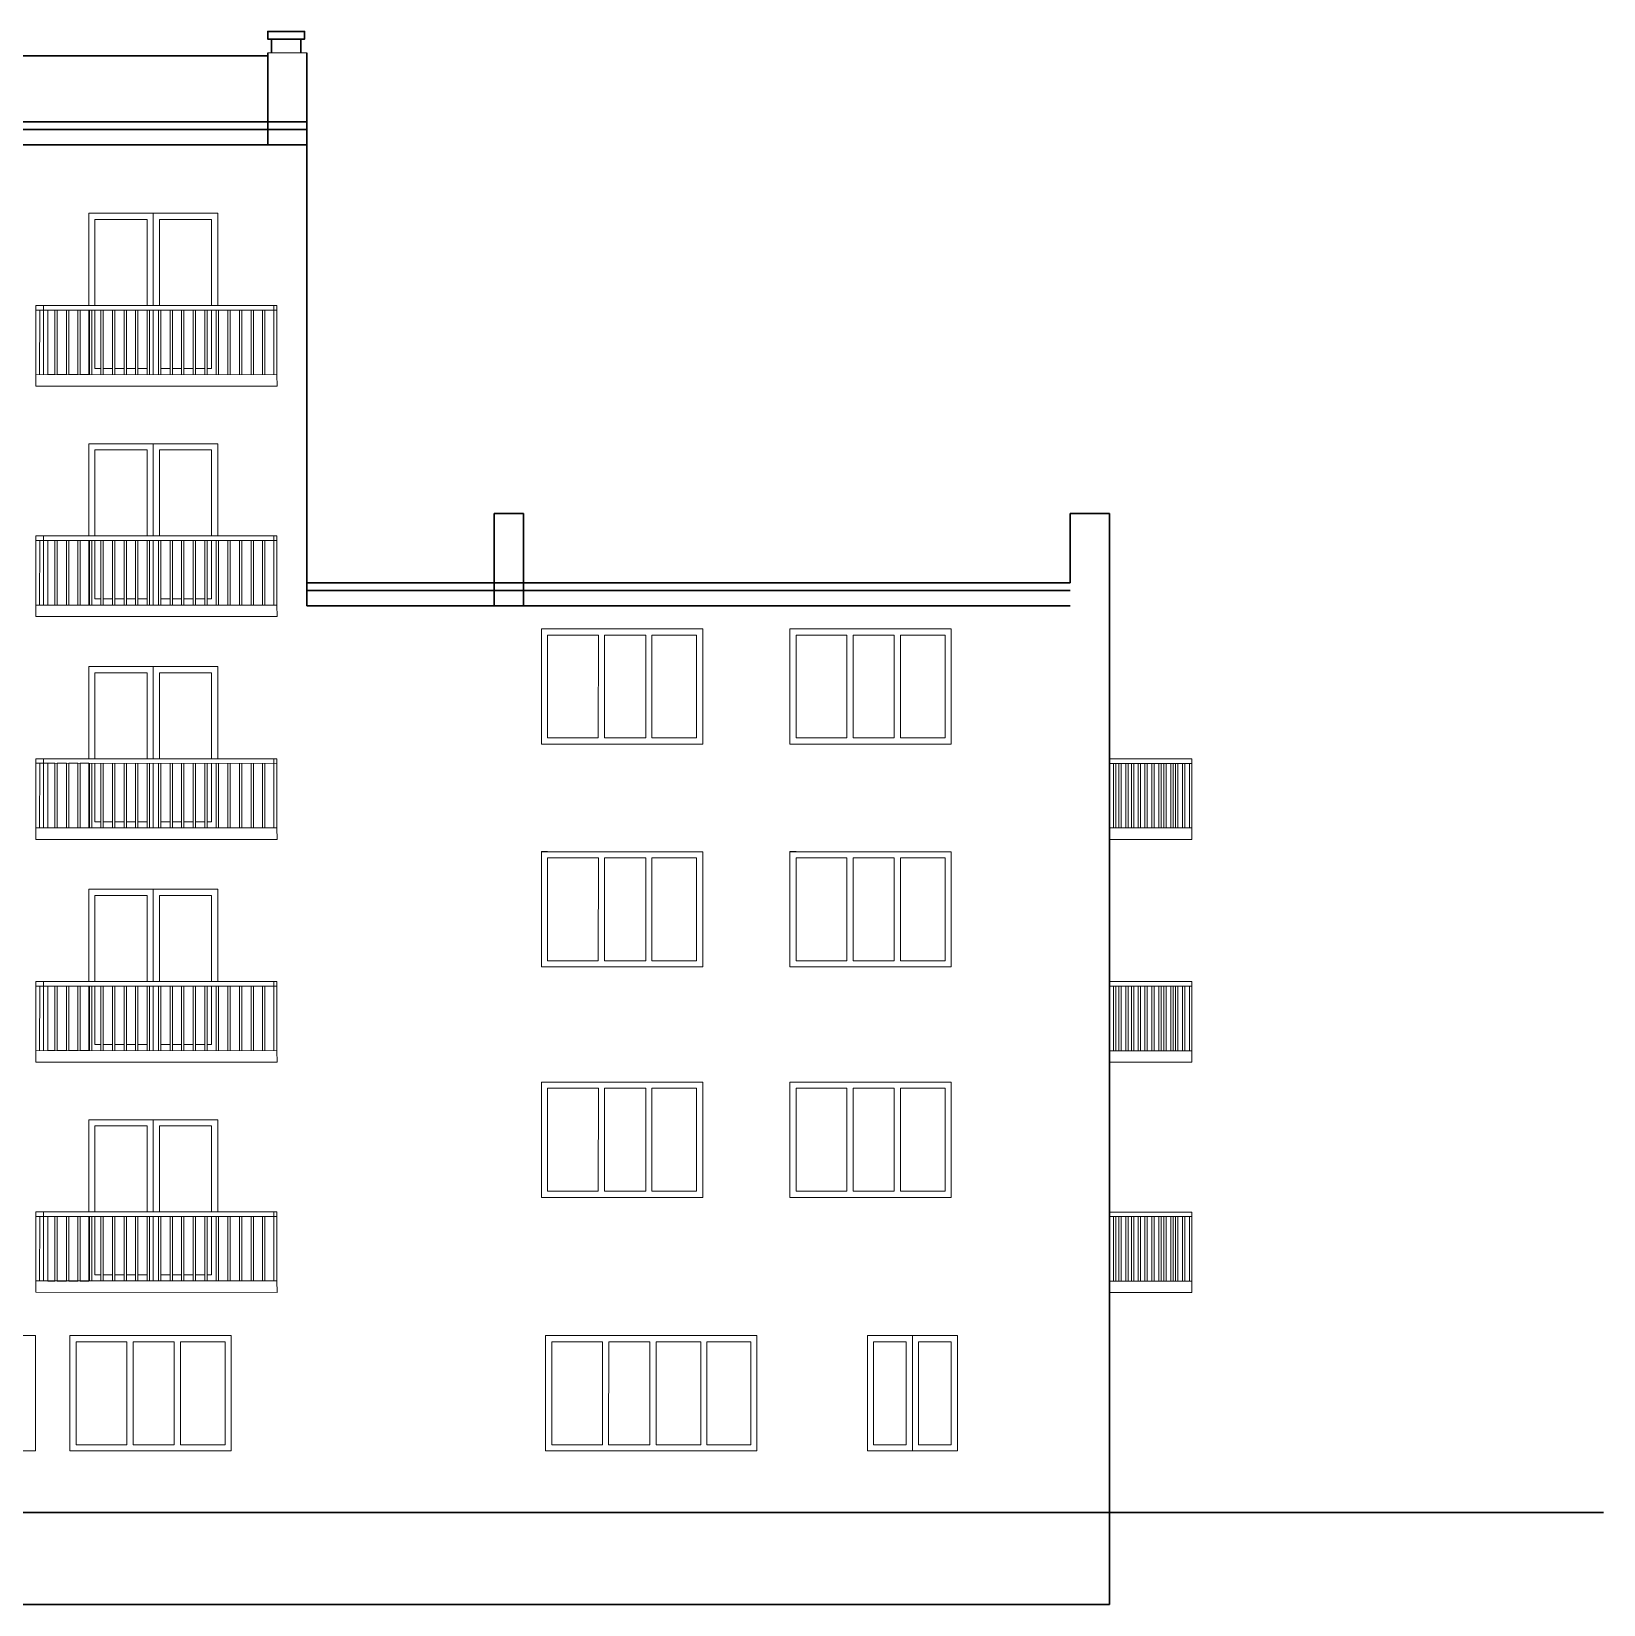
# Model space of a CAD drawing. Header units: millimetres. Extents: x -689206 to 4969298, y -1019800 to 703299.
# Drawn here: x -155475 to -135010, y -562840 to -542363 of the extents above; entities that cross this region are included whole.
import ezdxf

# ---------------------------------------------------------------- set-up
doc = ezdxf.new("R2010")
doc.units = ezdxf.units.MM
doc.layers.add('РАЗМЕРЫ', color=7, linetype='Continuous', lineweight=9)
doc.layers.add('разрез1-1', color=7, linetype='Continuous')
doc.layers.add('фасад1', color=7, linetype='Continuous')

msp = doc.modelspace()

# ---------------------------------------------------------------- linework, layer by layer
at = {"layer": 'РАЗМЕРЫ', "lineweight": 30, "ltscale": 35}
for p, q in [((-152399.4, -542679.7), (-170021.4, -542679.7)), ((-152399.4, -542639.7), (-152399.4, -543839.7)), ((-152399.4, -543839.7), (-152399.4, -542679.7)), ((-151889.4, -542639.7), (-151889.4, -549839.7)), ((-151889.4, -543539.7), (-170021.4, -543539.7)), ((-170021.4, -543639.7), (-151889.4, -543639.7)), ((-151889.4, -543839.7), (-170531.4, -543839.7)), ((-170021.4, -543839.7), (-151889.4, -543839.7)), ((-149451.4, -548639.7), (-149451.4, -549839.7)), ((-149451.4, -549539.7), (-149451.4, -548639.7)), ((-149451.4, -549539.7), (-149451.4, -548639.7)), ((-149451.4, -548639.7), (-149071.4, -548639.7)), ((-149071.4, -548639.7), (-149071.4, -549839.7)), ((-141953.2, -549539.7), (-141953.2, -548639.7)), ((-141953.2, -548639.7), (-141439.4, -548639.7)), ((-141439.4, -548639.7), (-141439.4, -561639.7)), ((-141953.2, -549539.7), (-151889.4, -549539.7)), ((-151889.4, -549639.7), (-141953.2, -549639.7)), ((-151889.4, -549839.7), (-141953.2, -549839.7)), ((-151889.4, -549839.7), (-141953.2, -549839.7)), ((-151889.4, -549839.7), (-141953.2, -549839.7)), ((-152399.4, -561639.7), (-194450, -561639.7)), ((-152399.4, -561639.7), (-135010, -561639.7)), ((-141439.4, -561939.7), (-141439.4, -561639.7)), ((-141439.4, -561639.7), (-141439.4, -562839.7)), ((-141439.4, -562839.7), (-179761.4, -562839.7))]:
    msp.add_line(p, q, dxfattribs=at)
at = {"layer": 'РАЗМЕРЫ', "lineweight": 5, "ltscale": 35}
for p, q in [((-152399.4, -543539.7), (-152399.4, -542639.7)), ((-152399.4, -542639.7), (-151889.4, -542639.7))]:
    msp.add_line(p, q, dxfattribs=at)
at = {"layer": 'РАЗМЕРЫ', "lineweight": 15, "ltscale": 35}
for p, q in [((-155418.9, -545929.7), (-155419.3, -546829.7)), ((-155260, -545989.7), (-155418.9, -545989.6)), ((-155368.1, -545989.6), (-155368.5, -546829.7)), ((-152278.9, -545929.7), (-152279.3, -546831)), ((-155418.9, -548929.7), (-155419.3, -549829.7)), ((-152278.9, -548929.7), (-152279.3, -549831)), ((-155260, -548989.7), (-155418.9, -548989.6)), ((-155368.1, -548989.6), (-155368.5, -549829.7)), ((-148837.1, -551639.7), (-148836.8, -550139.3)), ((-148837.1, -550139.7), (-146737.1, -550139.7)), ((-148837.1, -551639.7), (-148837.1, -550139.7)), ((-148837.1, -550139.7), (-148837.1, -551639.7)), ((-146737.1, -550139.7), (-148837.1, -550139.7)), ((-146737.1, -550139.7), (-148836.7, -550139.3)), ((-148836.7, -550139.3), (-148756.7, -550139.3)), ((-148756.7, -550139.3), (-148756.7, -550139.7)), ((-146737.1, -550139.7), (-146737.1, -551639.7)), ((-146737.1, -551639.7), (-146737.1, -550139.7)), ((-146737.1, -551639.7), (-146737.1, -550139.7)), ((-145601.5, -551639.7), (-145601.2, -550139.3)), ((-145601.5, -550139.7), (-145601.5, -551639.7)), ((-143501.5, -550139.7), (-145601.5, -550139.7)), ((-145601.5, -550139.7), (-145601.5, -551639.7)), ((-143501.5, -550139.7), (-145601.5, -550139.7)), ((-143501.5, -550139.7), (-145601.1, -550139.3)), ((-145601.1, -550139.3), (-145521.1, -550139.3)), ((-145521.1, -550139.3), (-145521.1, -550139.7)), ((-143501.5, -551639.7), (-143501.5, -550139.7)), ((-143501.5, -551639.7), (-143501.5, -550139.7)), ((-143501.5, -551639.7), (-143501.5, -550139.7)), ((-148756.7, -550219.4), (-148756.9, -551559.3)), ((-148756.7, -550219.4), (-148095.7, -550219.5)), ((-148095.7, -550219.5), (-148095.9, -551559.4)), ((-148015.9, -551559.4), (-148015.7, -550219.5)), ((-147478.9, -550219.6), (-148015.7, -550219.5)), ((-147478.9, -550219.6), (-147479.2, -551559.5)), ((-147399.2, -551559.5), (-147399, -550219.6)), ((-146817.1, -550219.7), (-147399, -550219.6)), ((-146817.1, -551559.7), (-146817.1, -550219.7)), ((-145521.1, -550219.4), (-145521.4, -551559.3)), ((-145521.1, -550219.4), (-144860.1, -550219.5)), ((-144860.1, -550219.5), (-144860.4, -551559.4)), ((-144780.3, -551559.4), (-144780.1, -550219.5)), ((-144243.4, -550219.6), (-144780.1, -550219.5)), ((-144243.4, -550219.6), (-144243.6, -551559.5)), ((-144163.6, -551559.5), (-144163.4, -550219.6)), ((-143581.5, -550219.7), (-144163.4, -550219.6)), ((-143581.5, -551559.7), (-143581.5, -550219.7)), ((-146737.1, -551639.7), (-148837.1, -551639.7)), ((-148837.1, -551639.7), (-146737.1, -551639.7)), ((-148837.1, -551639.7), (-146737.1, -551639.7)), ((-148756.9, -551559.3), (-148095.9, -551559.4)), ((-148015.9, -551559.4), (-147479.2, -551559.4)), ((-147399.2, -551559.4), (-146817.1, -551559.4)), ((-145601.5, -551639.7), (-143501.5, -551639.7)), ((-145601.5, -551639.7), (-143501.5, -551639.7)), ((-145601.5, -551639.7), (-143501.5, -551639.7)), ((-145521.4, -551559.3), (-144860.4, -551559.4)), ((-144780.3, -551559.4), (-144243.6, -551559.4)), ((-144163.6, -551559.4), (-143581.5, -551559.4)), ((-155418.9, -551829.7), (-155419.3, -552729.7)), ((-152278.9, -551829.7), (-152279.3, -552731)), ((-141440.6, -551830.1), (-140370.6, -551830.1)), ((-140490.6, -551830.1), (-140550.6, -551830.1)), ((-140400.6, -551830.1), (-140460.6, -551830.1)), ((-140370.6, -552879.7), (-140370.6, -551830.1)), ((-155260, -551889.7), (-155418.9, -551889.6)), ((-155368.1, -551889.6), (-155368.5, -552729.7)), ((-141440.6, -551890.1), (-140370.6, -551890.1)), ((-141390.2, -551890.1), (-141390.2, -552730.1)), ((-141360.2, -551890.1), (-141360.2, -552730.1)), ((-141319.1, -552730.1), (-141319.1, -551890.1)), ((-141289.1, -551890.1), (-141289.1, -552730.1)), ((-141229.1, -551890.1), (-141229.1, -552730.1)), ((-141199.1, -551890.1), (-141199.1, -552730.1)), ((-141156.2, -552730.1), (-141156.2, -551890.1)), ((-141126.2, -551890.1), (-141126.2, -552730.1)), ((-141066.2, -551890.1), (-141066.2, -552730.1)), ((-141036.2, -551890.1), (-141036.2, -552730.1)), ((-140980, -552730.1), (-140980, -551890.1)), ((-140950, -551890.1), (-140950, -552730.1)), ((-140890, -552730.1), (-140890, -551890.1)), ((-140890, -551890.1), (-140890, -552730.1)), ((-140860, -551890.1), (-140860, -552730.1)), ((-140860, -551890.1), (-140860, -552730.1)), ((-140800, -551890.1), (-140800, -552730.1)), ((-140770, -551890.1), (-140770, -552730.1)), ((-140734.2, -552730.1), (-140734.2, -551890.1)), ((-140704.2, -551890.1), (-140704.2, -552730.1)), ((-140644.2, -551890.1), (-140644.2, -552730.1)), ((-140614.2, -551890.1), (-140614.2, -552730.1)), ((-140580.6, -552730.1), (-140580.6, -551890.1)), ((-140550.6, -551890.1), (-140550.6, -552730.1)), ((-140490.6, -551890.1), (-140490.6, -552730.1)), ((-140460.6, -551890.1), (-140460.6, -552730.1)), ((-140400.6, -552730.1), (-140400.6, -551890.1)), ((-141440.6, -552730.1), (-140370.6, -552730.1)), ((-140550.6, -552730.1), (-140580.6, -552730.1)), ((-140370.6, -552730.1), (-140400.6, -552730.1)), ((-148837.1, -554539.7), (-148836.8, -553039.3)), ((-148837.1, -553039.7), (-146737.1, -553039.7)), ((-148837.1, -554539.7), (-148837.1, -553039.7)), ((-148837.1, -553039.7), (-148837.1, -554539.7)), ((-146737.1, -553039.7), (-148837.1, -553039.7)), ((-146737.1, -553039.7), (-148836.7, -553039.3)), ((-148836.7, -553039.3), (-148756.7, -553039.3)), ((-148756.7, -553039.3), (-148756.7, -553039.7)), ((-146737.1, -553039.7), (-146737.1, -554539.7)), ((-146737.1, -554539.7), (-146737.1, -553039.7)), ((-146737.1, -554539.7), (-146737.1, -553039.7)), ((-145601.5, -554539.7), (-145601.2, -553039.3)), ((-145601.5, -553039.7), (-145601.5, -554539.7)), ((-143501.5, -553039.7), (-145601.5, -553039.7)), ((-145601.5, -553039.7), (-145601.5, -554539.7)), ((-143501.5, -553039.7), (-145601.5, -553039.7)), ((-143501.5, -553039.7), (-145601.1, -553039.3)), ((-145601.1, -553039.3), (-145521.1, -553039.3)), ((-145521.1, -553039.3), (-145521.1, -553039.7)), ((-143501.5, -554539.7), (-143501.5, -553039.7)), ((-143501.5, -554539.7), (-143501.5, -553039.7)), ((-143501.5, -554539.7), (-143501.5, -553039.7)), ((-141440.6, -552879.7), (-140370.6, -552879.7)), ((-148756.7, -553119.4), (-148756.9, -554459.3)), ((-148756.7, -553119.4), (-148095.7, -553119.5)), ((-148095.7, -553119.5), (-148095.9, -554459.4)), ((-148015.9, -554459.4), (-148015.7, -553119.5)), ((-147478.9, -553119.6), (-148015.7, -553119.5)), ((-147478.9, -553119.6), (-147479.2, -554459.5)), ((-147399.2, -554459.5), (-147399, -553119.6)), ((-146817.1, -553119.7), (-147399, -553119.6)), ((-146817.1, -554459.7), (-146817.1, -553119.7)), ((-145521.1, -553119.4), (-145521.4, -554459.3)), ((-145521.1, -553119.4), (-144860.1, -553119.5)), ((-144860.1, -553119.5), (-144860.4, -554459.4)), ((-144780.3, -554459.4), (-144780.1, -553119.5)), ((-144243.4, -553119.6), (-144780.1, -553119.5)), ((-144243.4, -553119.6), (-144243.6, -554459.5)), ((-144163.6, -554459.5), (-144163.4, -553119.6)), ((-143581.5, -553119.7), (-144163.4, -553119.6)), ((-143581.5, -554459.7), (-143581.5, -553119.7)), ((-148756.9, -554459.3), (-148095.9, -554459.4)), ((-148015.9, -554459.4), (-147479.2, -554459.4)), ((-147399.2, -554459.4), (-146817.1, -554459.4)), ((-145521.4, -554459.3), (-144860.4, -554459.4)), ((-144780.3, -554459.4), (-144243.6, -554459.4)), ((-144163.6, -554459.4), (-143581.5, -554459.4)), ((-146737.1, -554539.7), (-148837.1, -554539.7)), ((-148837.1, -554539.7), (-146737.1, -554539.7)), ((-148837.1, -554539.7), (-146737.1, -554539.7)), ((-145601.5, -554539.7), (-143501.5, -554539.7)), ((-145601.5, -554539.7), (-143501.5, -554539.7)), ((-145601.5, -554539.7), (-143501.5, -554539.7)), ((-155418.9, -554729.7), (-155419.3, -555629.7)), ((-155260, -554789.7), (-155418.9, -554789.6)), ((-155368.1, -554789.6), (-155368.5, -555629.7)), ((-152278.9, -554729.7), (-152279.3, -555631)), ((-141440.6, -554730.1), (-140370.6, -554730.1)), ((-141440.6, -554790.1), (-140370.6, -554790.1)), ((-141390.2, -554790.1), (-141390.2, -555630.1)), ((-141360.2, -554790.1), (-141360.2, -555630.1)), ((-141319.1, -555630.1), (-141319.1, -554790.1)), ((-141289.1, -554790.1), (-141289.1, -555630.1)), ((-141229.1, -554790.1), (-141229.1, -555630.1)), ((-141199.1, -554790.1), (-141199.1, -555630.1)), ((-141156.2, -555630.1), (-141156.2, -554790.1)), ((-141126.2, -554790.1), (-141126.2, -555630.1)), ((-141066.2, -554790.1), (-141066.2, -555630.1)), ((-141036.2, -554790.1), (-141036.2, -555630.1)), ((-140980, -555630.1), (-140980, -554790.1)), ((-140950, -554790.1), (-140950, -555630.1)), ((-140890, -555630.1), (-140890, -554790.1)), ((-140890, -554790.1), (-140890, -555630.1)), ((-140860, -554790.1), (-140860, -555630.1)), ((-140860, -554790.1), (-140860, -555630.1)), ((-140800, -554790.1), (-140800, -555630.1)), ((-140770, -554790.1), (-140770, -555630.1)), ((-140734.2, -555630.1), (-140734.2, -554790.1)), ((-140704.2, -554790.1), (-140704.2, -555630.1)), ((-140644.2, -554790.1), (-140644.2, -555630.1)), ((-140614.2, -554790.1), (-140614.2, -555630.1)), ((-140580.6, -555630.1), (-140580.6, -554790.1)), ((-140490.6, -554730.1), (-140550.6, -554730.1)), ((-140550.6, -554790.1), (-140550.6, -555630.1)), ((-140490.6, -554790.1), (-140490.6, -555630.1)), ((-140400.6, -554730.1), (-140460.6, -554730.1)), ((-140460.6, -554790.1), (-140460.6, -555630.1)), ((-140400.6, -555630.1), (-140400.6, -554790.1)), ((-140370.6, -555779.7), (-140370.6, -554730.1)), ((-141440.6, -555630.1), (-140370.6, -555630.1)), ((-140550.6, -555630.1), (-140580.6, -555630.1)), ((-140370.6, -555630.1), (-140400.6, -555630.1)), ((-141440.6, -555779.7), (-140370.6, -555779.7)), ((-148837.1, -557539.7), (-148836.8, -556039.3)), ((-148837.1, -556039.7), (-146737.1, -556039.7)), ((-148837.1, -557539.7), (-148837.1, -556039.7)), ((-148837.1, -556039.7), (-148837.1, -557539.7)), ((-146737.1, -556039.7), (-148837.1, -556039.7)), ((-148837.1, -556039.7), (-148837.1, -557539.7)), ((-146737.1, -556039.7), (-148837.1, -556039.7)), ((-146737.1, -556039.7), (-148836.7, -556039.3)), ((-148836.7, -556039.3), (-148756.7, -556039.3)), ((-148756.7, -556119.4), (-148756.9, -557459.3)), ((-148756.7, -556039.3), (-148756.7, -556039.7)), ((-148756.7, -556119.4), (-148095.7, -556119.5)), ((-148095.7, -556119.5), (-148095.9, -557459.4)), ((-148015.9, -557459.4), (-148015.7, -556119.5)), ((-147478.9, -556119.6), (-148015.7, -556119.5)), ((-147478.9, -556119.6), (-147479.2, -557459.5)), ((-147399.2, -557459.5), (-147399, -556119.6)), ((-146817.1, -556119.7), (-147399, -556119.6)), ((-146817.1, -557459.7), (-146817.1, -556119.7)), ((-146737.1, -556039.7), (-146737.1, -557539.7)), ((-146737.1, -557539.7), (-146737.1, -556039.7)), ((-146737.1, -557539.7), (-146737.1, -556039.7)), ((-146737.1, -557539.7), (-146737.1, -556039.7)), ((-145601.5, -557539.7), (-145601.2, -556039.3)), ((-145601.5, -556039.7), (-145601.5, -557539.7)), ((-143501.5, -556039.7), (-145601.5, -556039.7)), ((-145601.5, -556039.7), (-145601.5, -557539.7)), ((-143501.5, -556039.7), (-145601.5, -556039.7)), ((-143501.5, -556039.7), (-145601.1, -556039.3)), ((-145601.1, -556039.3), (-145521.1, -556039.3)), ((-145521.1, -556119.4), (-145521.4, -557459.3)), ((-145521.1, -556039.3), (-145521.1, -556039.7)), ((-145521.1, -556119.4), (-144860.1, -556119.5)), ((-144860.1, -556119.5), (-144860.4, -557459.4)), ((-144780.3, -557459.4), (-144780.1, -556119.5)), ((-144243.4, -556119.6), (-144780.1, -556119.5)), ((-144243.4, -556119.6), (-144243.6, -557459.5)), ((-144163.6, -557459.5), (-144163.4, -556119.6)), ((-143581.5, -556119.7), (-144163.4, -556119.6)), ((-143581.5, -557459.7), (-143581.5, -556119.7)), ((-143501.5, -557539.7), (-143501.5, -556039.7)), ((-143501.5, -557539.7), (-143501.5, -556039.7)), ((-143501.5, -557539.7), (-143501.5, -556039.7)), ((-146737.1, -557539.7), (-148837.1, -557539.7)), ((-148837.1, -557539.7), (-146737.1, -557539.7)), ((-148837.1, -557539.7), (-146737.1, -557539.7)), ((-148837.1, -557539.7), (-146737.1, -557539.7)), ((-148756.9, -557459.3), (-148095.9, -557459.4)), ((-148015.9, -557459.4), (-147479.2, -557459.4)), ((-147399.2, -557459.4), (-146817.1, -557459.4)), ((-145601.5, -557539.7), (-143501.5, -557539.7)), ((-145601.5, -557539.7), (-143501.5, -557539.7)), ((-145601.5, -557539.7), (-143501.5, -557539.7)), ((-145521.4, -557459.3), (-144860.4, -557459.4)), ((-144780.3, -557459.4), (-144243.6, -557459.4)), ((-144163.6, -557459.4), (-143581.5, -557459.4)), ((-155418.9, -557729.7), (-155419, -558629.7)), ((-152278.9, -557729.7), (-152279.3, -558631)), ((-141440.6, -557730.1), (-140370.6, -557730.1)), ((-140490.6, -557730.1), (-140550.6, -557730.1)), ((-140400.6, -557730.1), (-140460.6, -557730.1)), ((-140370.6, -558779.7), (-140370.6, -557730.1)), ((-155260, -557789.7), (-155418.9, -557789.6)), ((-155368.1, -557789.6), (-155368.5, -558629.7)), ((-141440.6, -557790.1), (-140370.6, -557790.1)), ((-141390.2, -557790.1), (-141390.2, -558630.1)), ((-141360.2, -557790.1), (-141360.2, -558630.1)), ((-141319.1, -558630.1), (-141319.1, -557790.1)), ((-141289.1, -557790.1), (-141289.1, -558630.1)), ((-141229.1, -557790.1), (-141229.1, -558630.1)), ((-141199.1, -557790.1), (-141199.1, -558630.1)), ((-141156.2, -558630.1), (-141156.2, -557790.1)), ((-141126.2, -557790.1), (-141126.2, -558630.1)), ((-141066.2, -557790.1), (-141066.2, -558630.1)), ((-141036.2, -557790.1), (-141036.2, -558630.1)), ((-140980, -558630.1), (-140980, -557790.1)), ((-140950, -557790.1), (-140950, -558630.1)), ((-140890, -558630.1), (-140890, -557790.1)), ((-140890, -557790.1), (-140890, -558630.1)), ((-140860, -557790.1), (-140860, -558630.1)), ((-140860, -557790.1), (-140860, -558630.1)), ((-140800, -557790.1), (-140800, -558630.1)), ((-140770, -557790.1), (-140770, -558630.1)), ((-140734.2, -558630.1), (-140734.2, -557790.1)), ((-140704.2, -557790.1), (-140704.2, -558630.1)), ((-140644.2, -557790.1), (-140644.2, -558630.1)), ((-140614.2, -557790.1), (-140614.2, -558630.1)), ((-140580.6, -558630.1), (-140580.6, -557790.1)), ((-140550.6, -557790.1), (-140550.6, -558630.1)), ((-140490.6, -557790.1), (-140490.6, -558630.1)), ((-140460.6, -557790.1), (-140460.6, -558630.1)), ((-140400.6, -558630.1), (-140400.6, -557790.1)), ((-141440.6, -558630.1), (-140370.6, -558630.1)), ((-141439.4, -558779.7), (-140370.6, -558779.7)), ((-140550.6, -558630.1), (-140580.6, -558630.1)), ((-140370.6, -558630.1), (-140400.6, -558630.1)), ((-155421.6, -559339.7), (-156891.6, -559339.7)), ((-155421.6, -559339.7), (-156891.6, -559339.7)), ((-155421.6, -559339.7), (-156891.6, -559339.7)), ((-155421.6, -560839.7), (-155421.6, -559339.7)), ((-155421.6, -559339.7), (-155421.6, -560839.7)), ((-155421.6, -559339.7), (-155421.6, -560839.7)), ((-154974, -560839.7), (-154973.8, -559339.3)), ((-154974, -559339.7), (-154974, -560839.7)), ((-152874, -559339.7), (-154974, -559339.7)), ((-154974, -559339.7), (-154974, -560839.7)), ((-152874, -559339.7), (-154974, -559339.7)), ((-152874, -559339.7), (-154973.6, -559339.3)), ((-154973.6, -559339.3), (-154893.6, -559339.3)), ((-154893.6, -559419.4), (-154893.9, -560759.3)), ((-154893.6, -559339.3), (-154893.6, -559339.7)), ((-154893.6, -559419.4), (-154232.7, -559419.5)), ((-154232.7, -559419.5), (-154232.9, -560759.4)), ((-154152.8, -560759.4), (-154152.7, -559419.5)), ((-153615.9, -559419.6), (-154152.7, -559419.5)), ((-153615.9, -559419.6), (-153616.1, -560759.5)), ((-153536.1, -560759.5), (-153535.9, -559419.6)), ((-152954, -559419.7), (-153535.9, -559419.6)), ((-152954, -560759.7), (-152954, -559419.7)), ((-152874, -560839.7), (-152874, -559339.7)), ((-152874, -560839.7), (-152874, -559339.7)), ((-152874, -560839.7), (-152874, -559339.7)), ((-148782.5, -560839.7), (-148782.2, -559339.3)), ((-148782.5, -559339.7), (-148782.5, -560839.7)), ((-146032.5, -559339.7), (-148782.5, -559339.7)), ((-148782.5, -559339.7), (-148782.5, -560839.7)), ((-148782.5, -559339.7), (-146032.5, -559339.7)), ((-146682.5, -559339.7), (-148782, -559339.3)), ((-148782, -559339.3), (-148702, -559339.3)), ((-148702.1, -559419.4), (-148702.3, -560759.3)), ((-148702.1, -559419.4), (-148041.1, -559419.5)), ((-148702, -559339.3), (-148702, -559339.7)), ((-148041.1, -559419.5), (-148041.3, -560759.4)), ((-147961.3, -560759.4), (-147961.1, -559419.5)), ((-147424.3, -559419.6), (-147961.1, -559419.5)), ((-147424.3, -559419.6), (-147424.5, -560759.5)), ((-147344.5, -560759.5), (-147344.3, -559419.6)), ((-146762.5, -559419.7), (-147344.3, -559419.6)), ((-146762.5, -560759.7), (-146762.5, -559419.7)), ((-146682.5, -560759.4), (-146682.5, -559419.7)), ((-146112.5, -559419.7), (-146682.5, -559419.7)), ((-146112.5, -560759.4), (-146112.5, -559419.7)), ((-146032.5, -560839.7), (-146032.5, -559339.7)), ((-146032.5, -559339.7), (-146032.5, -560839.7)), ((-144592, -560839.7), (-144592, -559339.7)), ((-144592, -559339.7), (-143422, -559339.7)), ((-143422, -559339.7), (-144592, -559339.7)), ((-144592, -560839.7), (-144592, -559339.7)), ((-144592, -559339.7), (-144592, -560839.7)), ((-143422, -559339.7), (-144592, -559339.7)), ((-144087, -559419.7), (-144512, -559419.7)), ((-144512, -559419.7), (-144512, -560759.7)), ((-144007, -559339.7), (-144087, -559339.7)), ((-144087, -559419.7), (-144087, -560759.7)), ((-144007, -560839.7), (-144007, -559339.7)), ((-144007, -559339.7), (-143927, -559339.7)), ((-143502, -559419.7), (-143927, -559419.7)), ((-143927, -559419.7), (-143927, -560759.7)), ((-143502, -560759.7), (-143502, -559419.7)), ((-143422, -559339.7), (-143422, -560839.7)), ((-143422, -560839.7), (-143422, -559339.7)), ((-143422, -559339.7), (-143422, -560839.7)), ((-156891.6, -560839.7), (-155421.6, -560839.7)), ((-155421.6, -560839.7), (-156891.6, -560839.7)), ((-155421.6, -560839.7), (-156891.6, -560839.7)), ((-154974, -560839.7), (-152874, -560839.7)), ((-154974, -560839.7), (-152874, -560839.7)), ((-154974, -560839.7), (-152874, -560839.7)), ((-154893.9, -560759.3), (-154232.9, -560759.4)), ((-154152.8, -560759.4), (-153616.1, -560759.4)), ((-153536.1, -560759.4), (-152954, -560759.4)), ((-148782.5, -560839.7), (-146032.5, -560839.7)), ((-148782.5, -560839.7), (-146032.5, -560839.7)), ((-148782.5, -560839.7), (-146682.5, -560839.7)), ((-148702.3, -560759.3), (-148041.3, -560759.4)), ((-147961.3, -560759.4), (-147424.5, -560759.4)), ((-147344.5, -560759.4), (-146762.5, -560759.4)), ((-146682.5, -560759.4), (-146112.5, -560759.4)), ((-144592, -560839.7), (-144592, -560759.7)), ((-143422, -560839.7), (-144592, -560839.7)), ((-144592, -560839.7), (-143422, -560839.7)), ((-143422, -560839.7), (-144592, -560839.7)), ((-144512, -560759.7), (-144087, -560759.7)), ((-143927, -560759.7), (-143502, -560759.7))]:
    msp.add_line(p, q, dxfattribs=at)
at = {"layer": 'разрез1-1', "lineweight": 30}
for p, q in [((-152349.4, -542463), (-152349.4, -542639.7)), ((-151969.4, -542463), (-151969.4, -542639.7))]:
    msp.add_line(p, q, dxfattribs=at)
msp.add_lwpolyline([(-151969.4, -542463), (-151919.4, -542463), (-151919.4, -542363), (-152349.4, -542363), (-152399.4, -542363), (-152399.4, -542463), (-151969.4, -542463)], dxfattribs=at)
at = {"layer": 'фасад1', "color": 7, "lineweight": 15}
for p, q in [((-152278.9, -545929.7), (-155418.9, -545929.7)), ((-155320, -545929.7), (-155320, -546829.7)), ((-152278.9, -545990.1), (-155260, -545989.7)), ((-154720, -545989.7), (-154720, -546829.7)), ((-154690, -545989.7), (-154690, -546829.7)), ((-154570, -545989.7), (-154570, -546829.7)), ((-154540, -545989.7), (-154540, -546829.7)), ((-154420, -545989.7), (-154420, -546829.7)), ((-154390, -545989.7), (-154390, -546829.7)), ((-154270, -545989.7), (-154270, -546829.7)), ((-154240, -545989.7), (-154240, -546829.7)), ((-154120, -545989.7), (-154120, -546829.7)), ((-154090, -545989.7), (-154090, -546829.7)), ((-153970, -545989.7), (-153970, -546829.7)), ((-153940, -545989.7), (-153940, -546829.7)), ((-153820, -545989.7), (-153820, -546829.7)), ((-153790, -545989.7), (-153790, -546829.7)), ((-153670, -545989.7), (-153670, -546829.7)), ((-153640, -545989.7), (-153640, -546829.7)), ((-153520, -545989.7), (-153520, -546829.7)), ((-153490, -545989.7), (-153490, -546829.7)), ((-153370, -545989.7), (-153370, -546829.7)), ((-153340, -545989.7), (-153340, -546829.7)), ((-153220, -545989.7), (-153220, -546829.7)), ((-153190, -545989.7), (-153190, -546829.7)), ((-153070, -545989.7), (-153070, -546829.7)), ((-153040, -545989.7), (-153040, -546829.7)), ((-152920, -545989.7), (-152920, -546829.7)), ((-152890, -545989.7), (-152890, -546829.7)), ((-152766.9, -545990.1), (-152766.9, -546830.1)), ((-152736.9, -545990.1), (-152736.9, -546830.1)), ((-152616.9, -545990.1), (-152616.9, -546830.1)), ((-152586.9, -545990.1), (-152586.9, -546830.1)), ((-152466.9, -545990.1), (-152466.9, -546830.1)), ((-152436.9, -545990.1), (-152436.9, -546830.1)), ((-152320, -546829.7), (-152320, -545929.7)), ((-154570, -546749.7), (-154650, -546749.7)), ((-154420, -546749.7), (-154540, -546749.7)), ((-154270, -546749.7), (-154390, -546749.7)), ((-154120, -546749.7), (-154240, -546749.7)), ((-153970, -546749.7), (-154090, -546749.7)), ((-153670, -546749.7), (-153790, -546749.7)), ((-153520, -546749.7), (-153640, -546749.7)), ((-153370, -546749.7), (-153490, -546749.7)), ((-153220, -546749.7), (-153340, -546749.7)), ((-153130, -546749.7), (-153190, -546749.7)), ((-152278.9, -548929.7), (-155418.9, -548929.7)), ((-155320, -548929.7), (-155320, -549829.7)), ((-152320, -549829.7), (-152320, -548929.7)), ((-152278.9, -548990.1), (-155260, -548989.7)), ((-154720, -548989.7), (-154720, -549829.7)), ((-154690, -548989.7), (-154690, -549829.7)), ((-154570, -548989.7), (-154570, -549829.7)), ((-154540, -548989.7), (-154540, -549829.7)), ((-154420, -548989.7), (-154420, -549829.7)), ((-154390, -548989.7), (-154390, -549829.7)), ((-154270, -548989.7), (-154270, -549829.7)), ((-154240, -548989.7), (-154240, -549829.7)), ((-154120, -548989.7), (-154120, -549829.7)), ((-154090, -548989.7), (-154090, -549829.7)), ((-153970, -548989.7), (-153970, -549829.7)), ((-153940, -548989.7), (-153940, -549829.7)), ((-153820, -548989.7), (-153820, -549829.7)), ((-153790, -548989.7), (-153790, -549829.7)), ((-153670, -548989.7), (-153670, -549829.7)), ((-153640, -548989.7), (-153640, -549829.7)), ((-153520, -548989.7), (-153520, -549829.7)), ((-153490, -548989.7), (-153490, -549829.7)), ((-153370, -548989.7), (-153370, -549829.7)), ((-153340, -548989.7), (-153340, -549829.7)), ((-153220, -548989.7), (-153220, -549829.7)), ((-153190, -548989.7), (-153190, -549829.7)), ((-153070, -548989.7), (-153070, -549829.7)), ((-153040, -548989.7), (-153040, -549829.7)), ((-152920, -548989.7), (-152920, -549829.7)), ((-152890, -548989.7), (-152890, -549829.7)), ((-152766.9, -548990.1), (-152766.9, -549830.1)), ((-152736.9, -548990.1), (-152736.9, -549830.1)), ((-152616.9, -548990.1), (-152616.9, -549830.1)), ((-152586.9, -548990.1), (-152586.9, -549830.1)), ((-152466.9, -548990.1), (-152466.9, -549830.1)), ((-152436.9, -548990.1), (-152436.9, -549830.1)), ((-154570, -549749.7), (-154650, -549749.7)), ((-154420, -549749.7), (-154540, -549749.7)), ((-154270, -549749.7), (-154390, -549749.7)), ((-154120, -549749.7), (-154240, -549749.7)), ((-153970, -549749.7), (-154090, -549749.7)), ((-153670, -549749.7), (-153790, -549749.7)), ((-153520, -549749.7), (-153640, -549749.7)), ((-153370, -549749.7), (-153490, -549749.7)), ((-153220, -549749.7), (-153340, -549749.7)), ((-153130, -549749.7), (-153190, -549749.7)), ((-147157.1, -550139.7), (-148837.1, -550139.7)), ((-143921.5, -550139.7), (-145601.5, -550139.7)), ((-148837.1, -551639.7), (-147157.1, -551639.7)), ((-145601.5, -551639.7), (-143921.5, -551639.7)), ((-152278.9, -551829.7), (-155418.9, -551829.7)), ((-155320, -551829.7), (-155320, -552729.7)), ((-152320, -552729.7), (-152320, -551829.7)), ((-152278.9, -551890.1), (-155260, -551889.7)), ((-154720, -551889.7), (-154720, -552729.7)), ((-154690, -551889.7), (-154690, -552729.7)), ((-154570, -551889.7), (-154570, -552729.7)), ((-154540, -551889.7), (-154540, -552729.7)), ((-154420, -551889.7), (-154420, -552729.7)), ((-154390, -551889.7), (-154390, -552729.7)), ((-154270, -551889.7), (-154270, -552729.7)), ((-154240, -551889.7), (-154240, -552729.7)), ((-154120, -551889.7), (-154120, -552729.7)), ((-154090, -551889.7), (-154090, -552729.7)), ((-153970, -551889.7), (-153970, -552729.7)), ((-153940, -551889.7), (-153940, -552729.7)), ((-153820, -551889.7), (-153820, -552729.7)), ((-153790, -551889.7), (-153790, -552729.7)), ((-153670, -551889.7), (-153670, -552729.7)), ((-153640, -551889.7), (-153640, -552729.7)), ((-153520, -551889.7), (-153520, -552729.7)), ((-153490, -551889.7), (-153490, -552729.7)), ((-153370, -551889.7), (-153370, -552729.7)), ((-153340, -551889.7), (-153340, -552729.7)), ((-153220, -551889.7), (-153220, -552729.7)), ((-153190, -551889.7), (-153190, -552729.7)), ((-153070, -551889.7), (-153070, -552729.7)), ((-153040, -551889.7), (-153040, -552729.7)), ((-152920, -551889.7), (-152920, -552729.7)), ((-152890, -551889.7), (-152890, -552729.7)), ((-152766.9, -551890.1), (-152766.9, -552730.1)), ((-152736.9, -551890.1), (-152736.9, -552730.1)), ((-152616.9, -551890.1), (-152616.9, -552730.1)), ((-152586.9, -551890.1), (-152586.9, -552730.1)), ((-152466.9, -551890.1), (-152466.9, -552730.1)), ((-152436.9, -551890.1), (-152436.9, -552730.1)), ((-154570, -552649.7), (-154650, -552649.7)), ((-154420, -552649.7), (-154540, -552649.7)), ((-154270, -552649.7), (-154390, -552649.7)), ((-154120, -552649.7), (-154240, -552649.7)), ((-153970, -552649.7), (-154090, -552649.7)), ((-153670, -552649.7), (-153790, -552649.7)), ((-153520, -552649.7), (-153640, -552649.7)), ((-153370, -552649.7), (-153490, -552649.7)), ((-153220, -552649.7), (-153340, -552649.7)), ((-153130, -552649.7), (-153190, -552649.7)), ((-147157.1, -553039.7), (-148837.1, -553039.7)), ((-143921.5, -553039.7), (-145601.5, -553039.7)), ((-148837.1, -554539.7), (-147157.1, -554539.7)), ((-145601.5, -554539.7), (-143921.5, -554539.7)), ((-152278.9, -554729.7), (-155418.9, -554729.7)), ((-155320, -554729.7), (-155320, -555629.7)), ((-152278.9, -554790.1), (-155260, -554789.7)), ((-154720, -554789.7), (-154720, -555629.7)), ((-154690, -554789.7), (-154690, -555629.7)), ((-154570, -554789.7), (-154570, -555629.7)), ((-154540, -554789.7), (-154540, -555629.7)), ((-154420, -554789.7), (-154420, -555629.7)), ((-154390, -554789.7), (-154390, -555629.7)), ((-154270, -554789.7), (-154270, -555629.7)), ((-154240, -554789.7), (-154240, -555629.7)), ((-154120, -554789.7), (-154120, -555629.7)), ((-154090, -554789.7), (-154090, -555629.7)), ((-153970, -554789.7), (-153970, -555629.7)), ((-153940, -554789.7), (-153940, -555629.7)), ((-153820, -554789.7), (-153820, -555629.7)), ((-153790, -554789.7), (-153790, -555629.7)), ((-153670, -554789.7), (-153670, -555629.7)), ((-153640, -554789.7), (-153640, -555629.7)), ((-153520, -554789.7), (-153520, -555629.7)), ((-153490, -554789.7), (-153490, -555629.7)), ((-153370, -554789.7), (-153370, -555629.7)), ((-153340, -554789.7), (-153340, -555629.7)), ((-153220, -554789.7), (-153220, -555629.7)), ((-153190, -554789.7), (-153190, -555629.7)), ((-153070, -554789.7), (-153070, -555629.7)), ((-153040, -554789.7), (-153040, -555629.7)), ((-152920, -554789.7), (-152920, -555629.7)), ((-152890, -554789.7), (-152890, -555629.7)), ((-152766.9, -554790.1), (-152766.9, -555630.1)), ((-152736.9, -554790.1), (-152736.9, -555630.1)), ((-152616.9, -554790.1), (-152616.9, -555630.1)), ((-152586.9, -554790.1), (-152586.9, -555630.1)), ((-152466.9, -554790.1), (-152466.9, -555630.1)), ((-152436.9, -554790.1), (-152436.9, -555630.1)), ((-152320, -555629.7), (-152320, -554729.7)), ((-154570, -555549.7), (-154650, -555549.7)), ((-154420, -555549.7), (-154540, -555549.7)), ((-154270, -555549.7), (-154390, -555549.7)), ((-154120, -555549.7), (-154240, -555549.7)), ((-153970, -555549.7), (-154090, -555549.7)), ((-153670, -555549.7), (-153790, -555549.7)), ((-153520, -555549.7), (-153640, -555549.7)), ((-153370, -555549.7), (-153490, -555549.7)), ((-153220, -555549.7), (-153340, -555549.7)), ((-153130, -555549.7), (-153190, -555549.7)), ((-147157.1, -556039.7), (-148837.1, -556039.7)), ((-143921.5, -556039.7), (-145601.5, -556039.7)), ((-148837.1, -557539.7), (-147157.1, -557539.7)), ((-145601.5, -557539.7), (-143921.5, -557539.7)), ((-152278.9, -557729.7), (-155418.9, -557729.7)), ((-155320, -557729.7), (-155320, -558629.7)), ((-152320, -558629.7), (-152320, -557729.7)), ((-152278.9, -557790.1), (-155260, -557789.7)), ((-154720, -557789.7), (-154720, -558629.7)), ((-154690, -557789.7), (-154690, -558629.7)), ((-154570, -557789.7), (-154570, -558629.7)), ((-154540, -557789.7), (-154540, -558629.7)), ((-154420, -557789.7), (-154420, -558629.7)), ((-154390, -557789.7), (-154390, -558629.7)), ((-154270, -557789.7), (-154270, -558629.7)), ((-154240, -557789.7), (-154240, -558629.7)), ((-154120, -557789.7), (-154120, -558629.7)), ((-154090, -557789.7), (-154090, -558629.7)), ((-153970, -557789.7), (-153970, -558629.7)), ((-153940, -557789.7), (-153940, -558629.7)), ((-153820, -557789.7), (-153820, -558629.7)), ((-153790, -557789.7), (-153790, -558629.7)), ((-153670, -557789.7), (-153670, -558629.7)), ((-153640, -557789.7), (-153640, -558629.7)), ((-153520, -557789.7), (-153520, -558629.7)), ((-153490, -557789.7), (-153490, -558629.7)), ((-153370, -557789.7), (-153370, -558629.7)), ((-153340, -557789.7), (-153340, -558629.7)), ((-153220, -557789.7), (-153220, -558629.7)), ((-153190, -557789.7), (-153190, -558629.7)), ((-153070, -557789.7), (-153070, -558629.7)), ((-153040, -557789.7), (-153040, -558629.7)), ((-152920, -557789.7), (-152920, -558629.7)), ((-152890, -557789.7), (-152890, -558629.7)), ((-152766.9, -557790.1), (-152766.9, -558630.1)), ((-152736.9, -557790.1), (-152736.9, -558630.1)), ((-152616.9, -557790.1), (-152616.9, -558630.1)), ((-152586.9, -557790.1), (-152586.9, -558630.1)), ((-152466.9, -557790.1), (-152466.9, -558630.1)), ((-152436.9, -557790.1), (-152436.9, -558630.1)), ((-154570, -558549.7), (-154650, -558549.7)), ((-154420, -558549.7), (-154540, -558549.7)), ((-154270, -558549.7), (-154390, -558549.7)), ((-154120, -558549.7), (-154240, -558549.7)), ((-153970, -558549.7), (-154090, -558549.7)), ((-153670, -558549.7), (-153790, -558549.7)), ((-153520, -558549.7), (-153640, -558549.7)), ((-153370, -558549.7), (-153490, -558549.7)), ((-153220, -558549.7), (-153340, -558549.7)), ((-153130, -558549.7), (-153190, -558549.7)), ((-153294, -559339.7), (-154974, -559339.7)), ((-147102.5, -559339.7), (-148782.5, -559339.7)), ((-154974, -560839.7), (-153294, -560839.7)), ((-148782.5, -560839.7), (-147102.5, -560839.7))]:
    msp.add_line(p, q, dxfattribs=at)
for points in [[(-153890, -545929.7), (-153890, -544729.7), (-154730, -544729.7), (-154730, -545929.7)], [(-153970, -545929.7), (-153970, -544809.7), (-154650, -544809.7), (-154650, -545929.7)], [(-153050, -545929.7), (-153050, -544729.7), (-153890, -544729.7), (-153890, -545929.7)], [(-153130, -545929.7), (-153130, -544809.7), (-153810, -544809.7), (-153810, -545929.7)], [(-154650, -545989.7), (-154650, -546749.7)], [(-153890, -545989.7), (-153890, -546829.7)], [(-153130, -546749.7), (-153130, -545989.7)], [(-155419, -546829.7), (-152279, -546831), (-152278.2, -546979.7), (-155419.1, -546979.2), (-155419, -546829.7)], [(-153890, -548929.7), (-153890, -547729.7), (-154730, -547729.7), (-154730, -548929.7)], [(-153050, -548929.7), (-153050, -547729.7), (-153890, -547729.7), (-153890, -548929.7)], [(-153970, -548929.7), (-153970, -547809.7), (-154650, -547809.7), (-154650, -548929.7)], [(-153130, -548929.7), (-153130, -547809.7), (-153810, -547809.7), (-153810, -548929.7)], [(-154650, -548989.7), (-154650, -549749.7)], [(-153890, -548989.7), (-153890, -549829.7)], [(-153130, -549749.7), (-153130, -548989.7)], [(-155419, -549829.7), (-152279, -549831), (-152278.2, -549979.7), (-155419.1, -549979.2), (-155419, -549829.7)], [(-147669.1, -550139.7), (-146737.1, -550139.7), (-146737.1, -551639.7), (-147669.1, -551639.7)], [(-144433.6, -550139.7), (-143501.5, -550139.7), (-143501.5, -551639.7), (-144433.6, -551639.7)], [(-153890, -551829.7), (-153890, -550629.7), (-154730, -550629.7), (-154730, -551829.7)], [(-153970, -551829.7), (-153970, -550709.7), (-154650, -550709.7), (-154650, -551829.7)], [(-153050, -551829.7), (-153050, -550629.7), (-153890, -550629.7), (-153890, -551829.7)], [(-153130, -551829.7), (-153130, -550709.7), (-153810, -550709.7), (-153810, -551829.7)], [(-154650, -551889.7), (-154650, -552649.7)], [(-153890, -551889.7), (-153890, -552729.7)], [(-153130, -552649.7), (-153130, -551889.7)], [(-155419, -552729.7), (-152279, -552731), (-152278.2, -552879.7), (-155419.1, -552879.2), (-155419, -552729.7)], [(-147669.1, -553039.7), (-146737.1, -553039.7), (-146737.1, -554539.7), (-147669.1, -554539.7)], [(-144433.6, -553039.7), (-143501.5, -553039.7), (-143501.5, -554539.7), (-144433.6, -554539.7)], [(-153890, -554729.7), (-153890, -553529.7), (-154730, -553529.7), (-154730, -554729.7)], [(-153970, -554729.7), (-153970, -553609.7), (-154650, -553609.7), (-154650, -554729.7)], [(-153050, -554729.7), (-153050, -553529.7), (-153890, -553529.7), (-153890, -554729.7)], [(-153130, -554729.7), (-153130, -553609.7), (-153810, -553609.7), (-153810, -554729.7)], [(-154650, -554789.7), (-154650, -555549.7)], [(-153890, -554789.7), (-153890, -555629.7)], [(-153130, -555549.7), (-153130, -554789.7)], [(-155419, -555629.7), (-152279, -555631), (-152278.2, -555779.7), (-155419.1, -555779.2), (-155419, -555629.7)], [(-147669.1, -556039.7), (-146737.1, -556039.7), (-146737.1, -557539.7), (-147669.1, -557539.7)], [(-144433.6, -556039.7), (-143501.5, -556039.7), (-143501.5, -557539.7), (-144433.6, -557539.7)], [(-153890, -557729.7), (-153890, -556529.7), (-154730, -556529.7), (-154730, -557729.7)], [(-153050, -557729.7), (-153050, -556529.7), (-153890, -556529.7), (-153890, -557729.7)], [(-153970, -557729.7), (-153970, -556609.7), (-154650, -556609.7), (-154650, -557729.7)], [(-153130, -557729.7), (-153130, -556609.7), (-153810, -556609.7), (-153810, -557729.7)], [(-154650, -557789.7), (-154650, -558549.7)], [(-153890, -557789.7), (-153890, -558629.7)], [(-153130, -558549.7), (-153130, -557789.7)], [(-155419, -558625.7), (-152279, -558627.1), (-152278.2, -558775.8), (-155419.1, -558775.3), (-155419, -558625.7)], [(-153806.1, -559339.7), (-152874, -559339.7), (-152874, -560839.7), (-153806.1, -560839.7)], [(-146682.5, -559419.7), (-146682.5, -560759.4)], [(-146682.5, -560839.7), (-147614.5, -560839.7)]]:
    msp.add_lwpolyline(points, dxfattribs=at)
for points in [[(-155170, -546829.7), (-155260, -546829.7), (-155260, -545989.7), (-155170, -545989.7)], [(-155020, -545989.7), (-155140, -545989.7), (-155140, -546829.7), (-155020, -546829.7)], [(-154870, -546829.7), (-154990, -546829.7), (-154990, -545989.7), (-154870, -545989.7)], [(-154730, -545989.7), (-154840, -545989.7), (-154840, -546829.7), (-154730, -546829.7)], [(-155170, -549829.7), (-155260, -549829.7), (-155260, -548989.7), (-155170, -548989.7)], [(-155020, -548989.7), (-155140, -548989.7), (-155140, -549829.7), (-155020, -549829.7)], [(-154870, -549829.7), (-154990, -549829.7), (-154990, -548989.7), (-154870, -548989.7)], [(-154730, -548989.7), (-154840, -548989.7), (-154840, -549829.7), (-154730, -549829.7)], [(-155170, -552729.7), (-155260, -552729.7), (-155260, -551889.7), (-155170, -551889.7)], [(-155020, -551889.7), (-155140, -551889.7), (-155140, -552729.7), (-155020, -552729.7)], [(-154870, -552729.7), (-154990, -552729.7), (-154990, -551889.7), (-154870, -551889.7)], [(-154730, -551889.7), (-154840, -551889.7), (-154840, -552729.7), (-154730, -552729.7)], [(-155170, -555629.7), (-155260, -555629.7), (-155260, -554789.7), (-155170, -554789.7)], [(-155020, -554789.7), (-155140, -554789.7), (-155140, -555629.7), (-155020, -555629.7)], [(-154870, -555629.7), (-154990, -555629.7), (-154990, -554789.7), (-154870, -554789.7)], [(-154730, -554789.7), (-154840, -554789.7), (-154840, -555629.7), (-154730, -555629.7)], [(-155170, -558629.7), (-155260, -558629.7), (-155260, -557789.7), (-155170, -557789.7)], [(-155020, -557789.7), (-155140, -557789.7), (-155140, -558629.7), (-155020, -558629.7)], [(-154870, -558629.7), (-154990, -558629.7), (-154990, -557789.7), (-154870, -557789.7)], [(-154730, -557789.7), (-154840, -557789.7), (-154840, -558629.7), (-154730, -558629.7)]]:
    msp.add_lwpolyline(points, close=True, dxfattribs=at)

doc.saveas('drawing.dxf')
